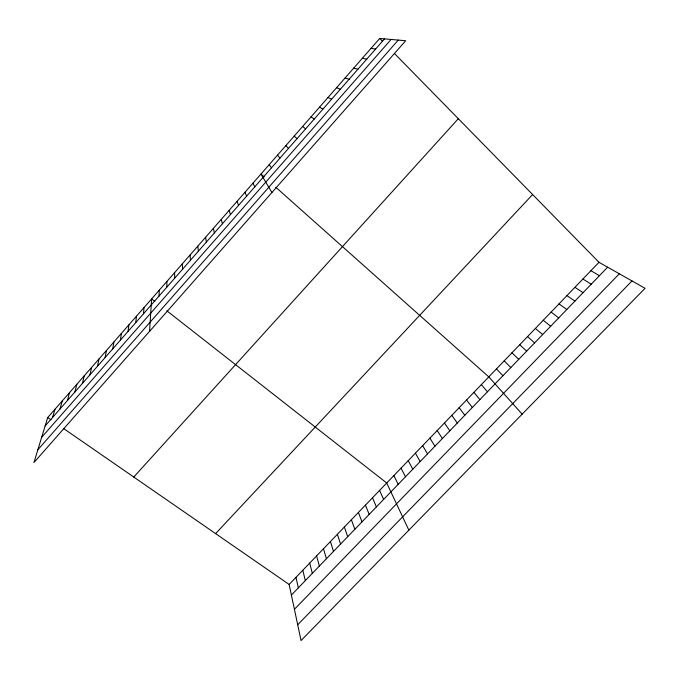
<?xml version="1.0" encoding="UTF-8"?>
<svg xmlns="http://www.w3.org/2000/svg" width="679" height="679" viewBox="0 0 679 679"><rect width="100%" height="100%" fill="white"/><g stroke="black" fill="none" stroke-linecap="round" stroke-linejoin="round"><path stroke-width="1.02" d="M166.847 287.141L166.898 281.446M159.03 296.061L159.251 290.179M149.567 331.344L151.621 298.887L154.846 301.417M143.481 313.791L144.024 307.562M135.749 322.61L136.454 316.202M128.042 331.403L128.917 324.817M120.37 340.154L121.397 333.397M112.722 348.879L113.911 341.944M105.101 357.561L106.45 350.466M97.504 366.219L99.015 358.953M89.942 374.85L91.606 367.415M82.405 383.448L84.221 375.843M74.894 392.012L76.871 384.246M67.416 400.542L69.538 392.615M59.964 409.047L62.239 400.95M52.538 417.517L54.957 409.259M47.708 417.543L33.95 462.526L405.686 40.74L379.714 38.448L47.708 417.543L51.01 419.826M45.137 425.954L384.535 38.873M41.657 437.335L391.079 39.45M37.854 449.753L398.259 40.086M133.771 477.04L458.325 118.706M215.608 533.626L532.616 194.55M289.144 584.458L598.988 262.306L645.05 288.295L301.052 640.552L289.144 584.458L63.342 428.356M291.393 595.059L607.637 267.187M294.414 609.318L619.316 273.773M297.699 624.765L632.013 280.936M371.014 48.379L375.623 49.032M362.348 58.275L366.753 59.149M353.717 68.129L357.918 69.233M345.119 77.949L349.116 79.273M336.555 87.727L340.349 89.272M328.025 97.47L331.615 99.227M319.529 107.172L322.915 109.141M590.934 270.675L599.413 275.716M582.913 279.01L591.214 284.212M574.926 287.319L583.049 292.674M311.058 116.839L314.258 119.02M566.957 295.603L574.909 301.12M559.021 303.861L566.795 309.522M551.11 312.085L558.715 317.908M166.89 310.846L386.716 483.007L408.851 530.155M302.63 126.464L305.626 128.866M543.225 320.276L550.661 326.251M535.366 328.449L542.64 334.577M527.541 336.589L534.636 342.87M264.089 176.846L260.948 174.053L271.923 192.513M275.793 187.26L488.787 376.879L522.143 414.148M519.732 344.703L526.666 351.128M294.228 136.055L297.037 138.669M511.958 352.791L518.731 359.361M504.208 360.846L510.812 367.568M379.714 38.448L382.506 41.3M394.321 53.361L598.988 262.306M496.485 368.875L502.927 375.75M285.859 145.612L288.473 148.429M481.343 384.62L487.463 391.775M473.917 392.343L479.883 399.634M277.524 155.126L279.943 158.156M466.524 400.033L472.329 407.459M459.148 407.697L464.809 415.268M451.798 415.336L457.306 423.042M269.224 164.607L271.456 167.84M444.473 422.958L449.829 430.8M437.174 430.545L442.377 438.524M429.892 438.116L434.95 446.222M422.644 445.653L427.541 453.895M415.412 453.173L420.165 461.55M408.198 460.668L412.815 469.172M401.017 468.137L405.482 476.777M252.953 183.186L254.812 186.818M393.854 475.589L398.174 484.348M379.603 490.408L383.635 499.421M244.983 192.284L246.664 196.112M372.508 497.775L376.404 506.924M365.438 505.125L369.189 514.402M358.393 512.458L362 521.854M237.047 201.349L238.55 205.364M351.374 519.758L354.837 529.281M344.363 527.04L347.699 536.682M337.387 534.297L340.578 544.066M229.137 210.38L230.461 214.589M330.427 541.536L333.482 551.416M323.493 548.742L326.412 558.749M316.584 555.931L319.359 566.057M221.261 219.376L222.406 223.781M309.692 563.095L312.332 573.339M302.817 570.241L305.329 580.604M295.968 577.362L298.353 587.844M213.41 228.339L214.377 232.931M205.584 237.268L206.382 242.055M197.793 246.171L198.412 251.137M190.027 255.041L190.476 260.193M182.286 263.868L182.575 269.207M174.579 272.669L174.698 278.186"/></g></svg>
